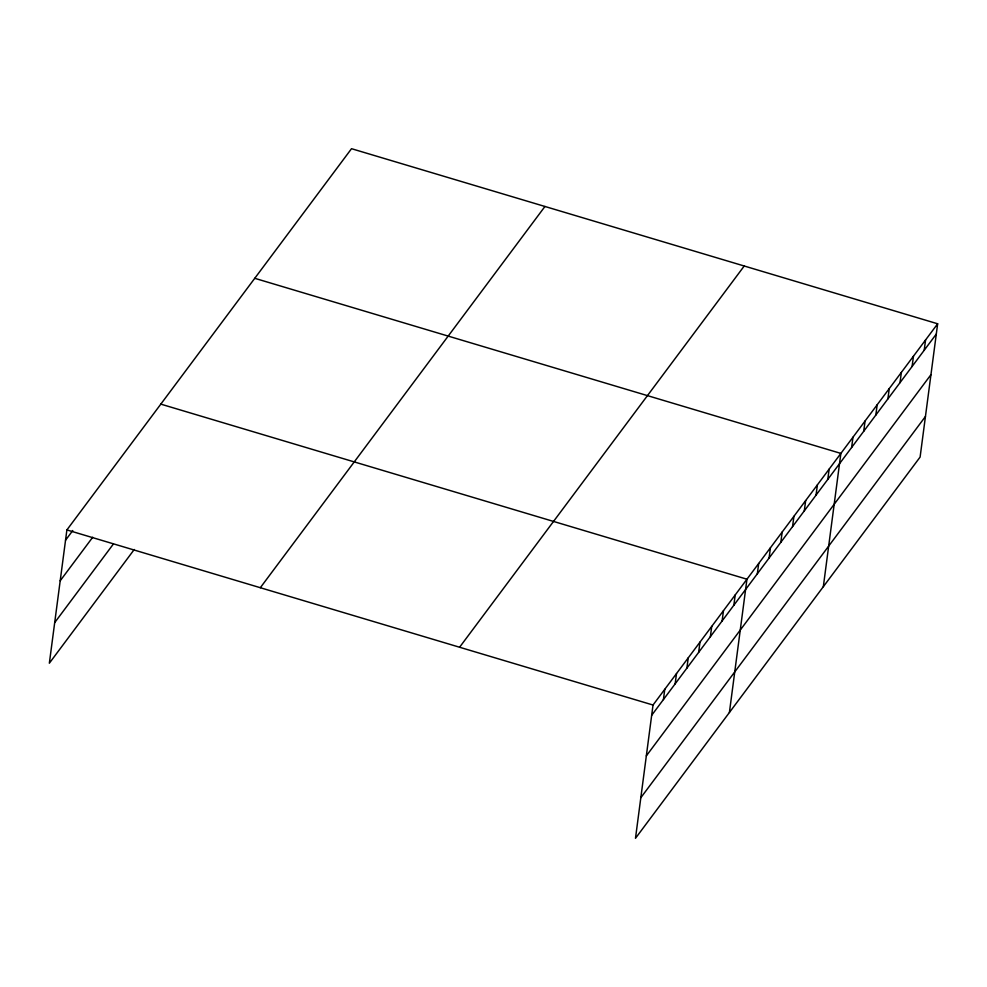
<?xml version="1.0" encoding="UTF-8"?>
<svg xmlns="http://www.w3.org/2000/svg" width="987" height="987" viewBox="0 0 987 987"><rect width="100%" height="100%" fill="white"/><g stroke="black" fill="none" stroke-linecap="round" stroke-linejoin="round"><path stroke-width="1.48" d="M937.65 323.785L653.024 705.026L635.48 838.308L920.106 457.067L937.65 323.785L351.52 148.692L66.894 529.933L49.35 663.215L134.244 549.5M663.412 699.573L664.769 689.296M675.145 683.855L676.502 673.566M686.89 668.125L688.247 657.848M698.636 652.407L699.98 642.118M710.369 636.677L711.726 626.387M722.114 620.946L723.471 610.669M733.859 605.228L735.204 594.939M729.405 712.503L746.949 579.209L160.819 404.127M757.337 573.768L758.695 563.491M769.083 558.05L770.428 547.76M780.816 542.319L782.173 532.042M792.561 526.589L793.918 516.312M804.306 510.871L805.651 500.582M816.039 495.141L817.396 484.864M827.785 479.411L829.142 469.133M823.331 586.685L840.875 453.403L254.757 278.309M851.621 447.493L852.978 437.204M863.711 431.282L865.068 421.005M875.814 415.083L877.172 404.806M887.905 398.884L889.262 388.594M900.008 382.672L901.365 372.395M912.099 366.473L913.456 356.196M924.202 350.274L925.559 339.984M65.549 540.21L72.767 530.537M60.195 580.8L92.716 537.249M54.692 622.624L113.394 543.997M260.321 587.709L544.947 206.48M459.597 647.238L744.223 266.009M651.667 715.304L936.293 334.075M646.325 755.894L930.951 374.665M640.822 797.718L925.448 416.477M66.894 529.933L653.024 705.026"/></g></svg>
